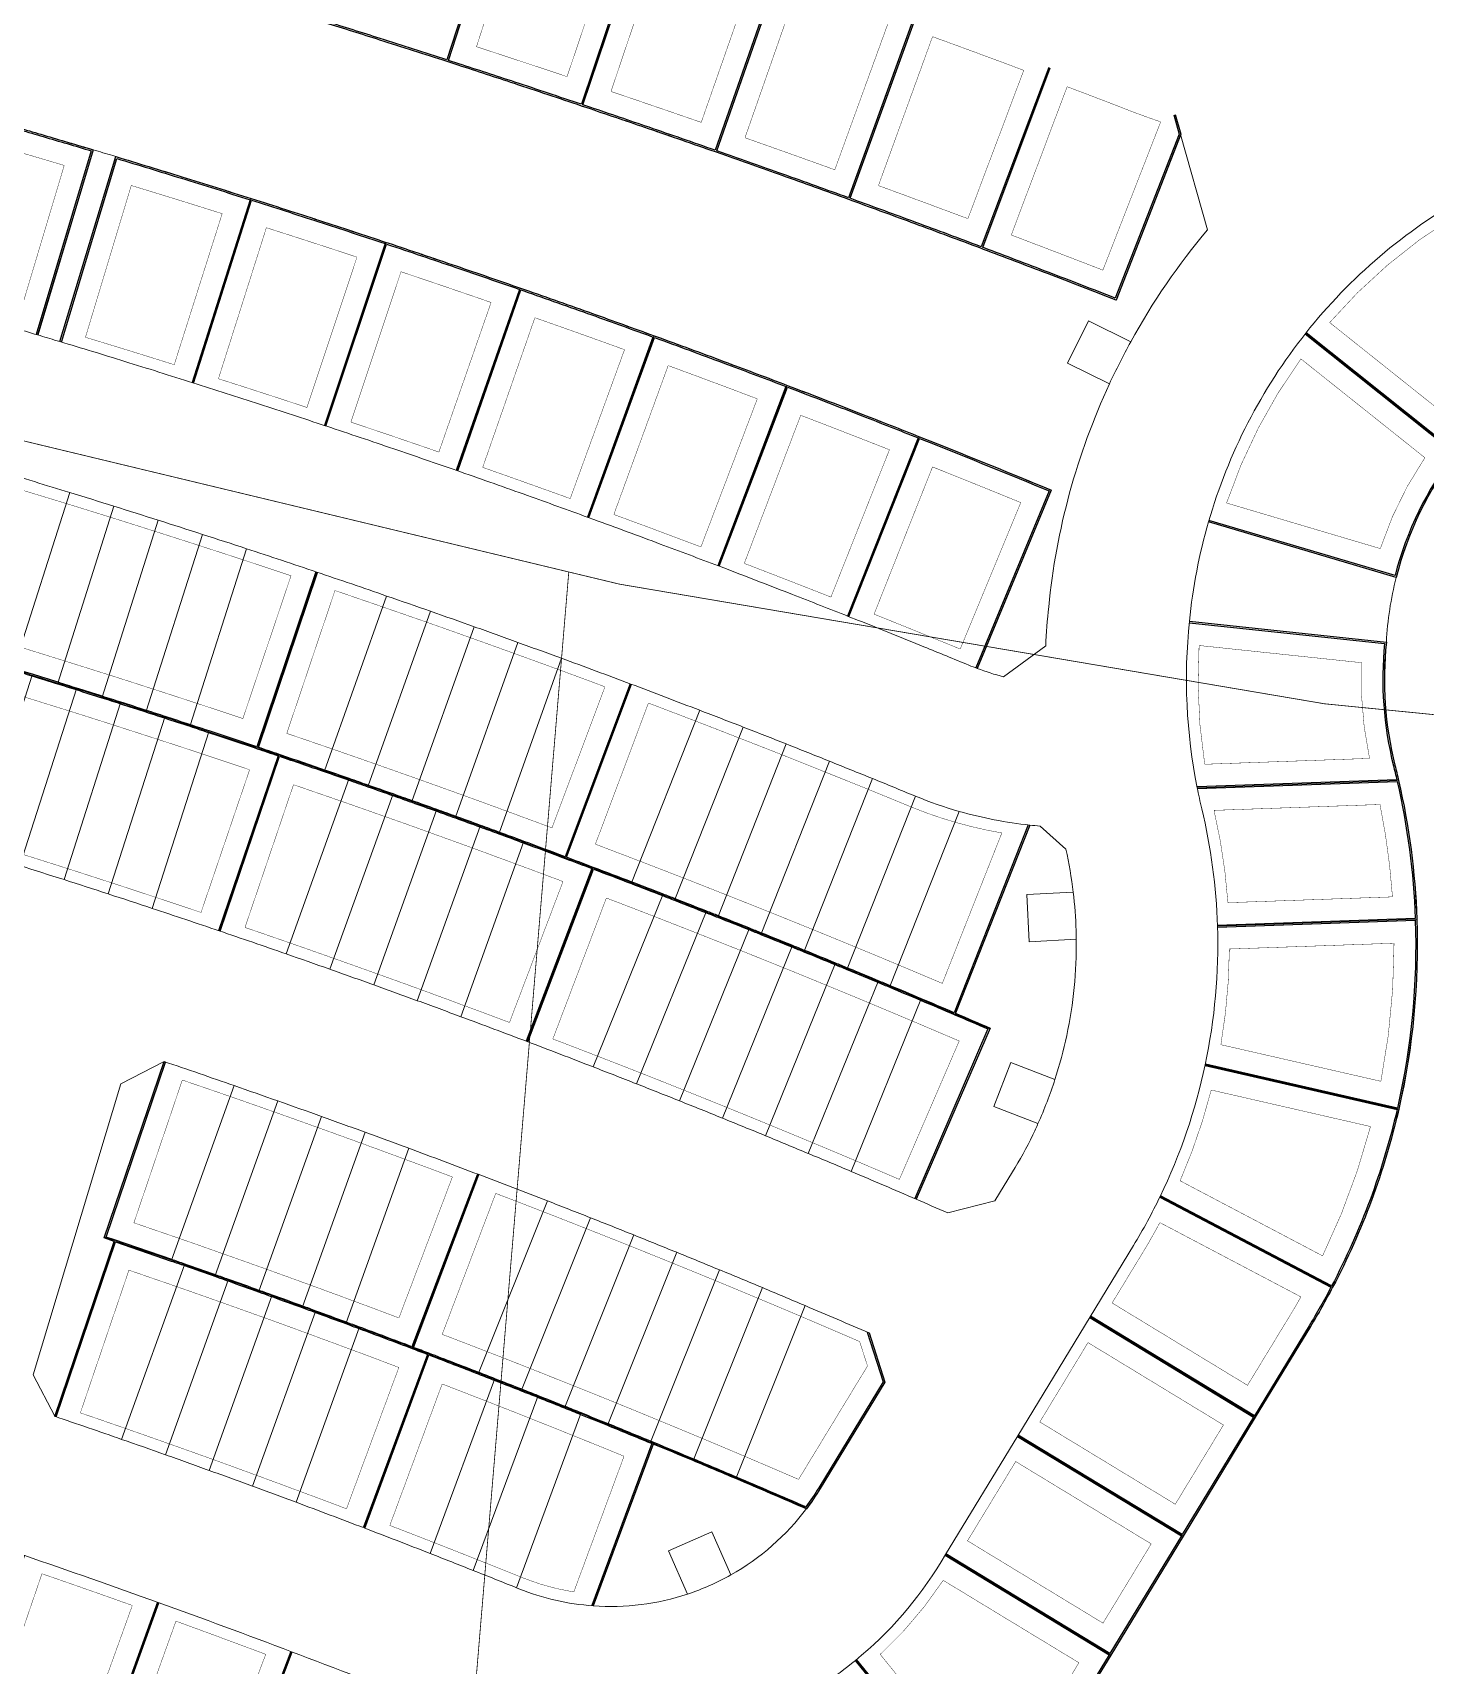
# Model space of a CAD drawing. Header units: centimetres. Extents: x -6122352 to 6876996, y -1694241 to 2592194.
# Drawn here: x 1214608 to 1394724, y -225849 to -14655 of the extents above; entities that cross this region are included whole.
import ezdxf

# ---------------------------------------------------------------- set-up
doc = ezdxf.new("R2010")
doc.units = ezdxf.units.CM
doc.header["$MEASUREMENT"] = 0
doc.linetypes.add('XR-AR-END-SETTING OUT PLAN$0$23261-XR-AR-SI-GF$0$HIDDEN', pattern=[0.375, 0.25, -0.125])
for name, color, linetype, lineweight, true_color in [('08-Compound Wall-2', 6, 'Continuous', 25, 0xff00ff), ('23585-XR-AR-DAMAC PLOT LIMITS$0$1-End units', 7, 'Continuous', 5, 0xf8991e), ('23585-XR-AR-DAMAC PLOT LIMITS$0$1-Open Space', 7, 'Continuous', 5, 0x90cf5a), ('23585-XR-AR-DAMAC PLOT LIMITS$0$1-Utility', 7, 'Continuous', 5, 0x8db1ff)]:
    doc.layers.add(name, color=color, linetype=linetype, lineweight=lineweight, true_color=true_color)
doc.layers.add('23585-XR-AR-BOUNDARY WALLS AND SETBACKS$0$setback', color=7, linetype='XR-AR-END-SETTING OUT PLAN$0$23261-XR-AR-SI-GF$0$HIDDEN')
doc.layers.add('@MI-REF LAYER', color=7, linetype='Continuous')
for name, color, linetype, lineweight in [('23585-XR-AR-DAMAC PLOT LIMITS$0$1-LV3', 231, 'Continuous', 5), ('23585-XR-AR-DAMAC PLOT LIMITS$0$1-Mid units', 41, 'Continuous', 5), ('A-ANNO-TEXT', 3, 'Continuous', 25)]:
    doc.layers.add(name, color=color, linetype=linetype, lineweight=lineweight)
doc.layers.add('23585-XR-AR-DAMAC PLOT LIMITS$0$D-Phase New', color=7, linetype='Continuous', true_color=0x000080)

# ---------------------------------------------------------------- blocks, each defined once
blk = doc.blocks.new('23585-XR-AR-BOUNDARY WALLS AND SETBACKS')
at = {"layer": '08-Compound Wall-2'}
for points in [[(497362.76, 2769877.89), (497387.21, 2769881.73, -0.102652), (497387.87, 2769899.49), (497363.71, 2769905.09)], [(497330.52, 2769884.43), (497332.89, 2769883.24), (497343.06, 2769862.58, 0.001517), (497334.55, 2769858.36, 0.001413), (497326.64, 2769854.38), (497326.37, 2769854.24)], [(497330.43, 2769884.25), (497332.74, 2769883.09), (497342.79, 2769862.67, 0.001485), (497334.46, 2769858.54, 0.001413), (497326.55, 2769854.56), (497326.37, 2769854.47), (497315.16, 2769876.59)], [(497362.79, 2769877.69), (497387.24, 2769881.54, 0.101709), (497393.69, 2769865.12), (497372.18, 2769852.19)], [(497387.42, 2769881.67, 0.103472), (497393.97, 2769865.06), (497372.28, 2769852.02)], [(497314.98, 2769876.5), (497326.19, 2769854.38, 0.001445), (497318.13, 2769850.26, 0.001364), (497310.54, 2769846.33), (497310.1, 2769846.1), (497298.62, 2769868.08)], [(497298.45, 2769867.99), (497309.92, 2769846, 0.001445), (497301.91, 2769841.79, 0.001317), (497294.62, 2769837.92), (497293.92, 2769837.54), (497282.19, 2769859.39)], [(497282.01, 2769859.29), (497293.74, 2769837.44, 0.001445), (497285.78, 2769833.14, 0.001269), (497278.81, 2769829.32), (497277.84, 2769828.79), (497265.86, 2769850.5)], [(497380.09, 2769841.53), (497399.28, 2769858.48, 0.08753), (497411.78, 2769848.53, -0.005371), (497413.57, 2769847.54)], [(497380.23, 2769841.38), (497399.26, 2769858.2, 0.086441), (497411.69, 2769848.35, -0.005001), (497413.35, 2769847.44), (497396.57, 2769827.77)], [(497326.37, 2769854.24, 0.001461), (497318.22, 2769850.08, 0.001364), (497310.64, 2769846.15), (497310.1, 2769845.87)], [(497265.68, 2769850.41), (497277.67, 2769828.69, 0.001445), (497269.75, 2769824.29, 0.001221), (497263.09, 2769820.54), (497261.87, 2769819.85), (497249.63, 2769841.43)], [(497396.72, 2769827.64), (497413.52, 2769847.34, -0.047262), (497428.17, 2769837.08), (497411.57, 2769817.62)], [(497413.57, 2769847.54, -0.047693), (497428.38, 2769837.17)], [(497310.1, 2769845.87, 0.001461), (497302, 2769841.62, 0.001317), (497294.72, 2769837.74), (497293.92, 2769837.31)], [(497249.46, 2769841.33), (497261.69, 2769819.75, 0.001445), (497253.83, 2769815.26, 0.001173), (497247.47, 2769811.59, 0.000272), (497246, 2769810.73), (497233.51, 2769832.16)], [(497338.92, 2769831.9), (497340.21, 2769832.52, -0.003252), (497355.49, 2769839.79), (497366.07, 2769817.16)], [(497349.91, 2769809.45), (497339.09, 2769831.76), (497340.3, 2769832.34, -0.003214), (497355.39, 2769839.52), (497365.89, 2769817.07)], [(497293.92, 2769837.31, 0.001461), (497285.87, 2769832.96, 0.001269), (497278.9, 2769829.14), (497277.85, 2769828.56)], [(497411.72, 2769817.49), (497428.32, 2769836.95, -0.064709), (497444.7, 2769818.81), (497423.73, 2769804.34)], [(497428.38, 2769837.17, -0.065239), (497444.92, 2769818.84)], [(497322.46, 2769823.77), (497323.47, 2769824.28, -0.001793), (497331.82, 2769828.43, -0.001517), (497338.92, 2769831.9)], [(497333.77, 2769801.48), (497322.64, 2769823.64), (497323.56, 2769824.1, -0.001793), (497331.91, 2769828.25, -0.001498), (497338.91, 2769831.67), (497349.73, 2769809.36)], [(497277.85, 2769828.56, 0.001461), (497269.85, 2769824.12, 0.001221), (497263.19, 2769820.37), (497261.88, 2769819.63)], [(497306.12, 2769815.42), (497306.85, 2769815.8, -0.001793), (497315.14, 2769820.07, -0.001576), (497322.46, 2769823.77)], [(497317.74, 2769793.29), (497306.3, 2769815.29), (497306.94, 2769815.62, -0.001793), (497315.24, 2769819.89, -0.001557), (497322.46, 2769823.55), (497333.59, 2769801.39)], [(497261.88, 2769819.63, 0.001461), (497253.93, 2769815.09, 0.001173), (497247.57, 2769811.41, 0.000288), (497246.01, 2769810.51)], [(497444.92, 2769818.84, -0.06495), (497456.14, 2769796.98)], [(497423.84, 2769804.18), (497444.81, 2769818.65, -0.06442), (497455.92, 2769797), (497432.37, 2769788.56)], [(497289.9, 2769806.83), (497290.35, 2769807.08, -0.001793), (497298.59, 2769811.47, -0.001635), (497306.12, 2769815.42)], [(497301.83, 2769784.87), (497290.08, 2769806.7), (497290.45, 2769806.9, -0.001793), (497298.68, 2769811.29, -0.001616), (497306.12, 2769815.19), (497317.57, 2769793.19)], [(497385.45, 2769808.35), (497396.87, 2769784.86, 0.000937), (497392.66, 2769782.95, 0.000877), (497388.73, 2769781.14, 0.000339), (497387.21, 2769780.43), (497386.14, 2769779.94, 0.000638), (497383.29, 2769778.6, 0.000339), (497381.78, 2769777.89, 0.000877), (497377.86, 2769776.05, 0.000339), (497376.35, 2769775.33, 0.000877), (497372.45, 2769773.46, 0.000339), (497370.94, 2769772.74, 0.000877), (497367.04, 2769770.85, 0.000339), (497365.54, 2769770.12, 0.000877), (497361.65, 2769768.22, 0.000339), (497360.15, 2769767.48, 0.000877), (497356.28, 2769765.55, 0.001087), (497351.48, 2769763.15, 0.000748), (497348.19, 2769761.49), (497337.37, 2769782.8)], [(497385.61, 2769808.49), (497397.05, 2769784.95, -0.000986), (497401.49, 2769786.95), (497411.35, 2769764.96)], [(497273.8, 2769798.02), (497273.98, 2769798.13, -0.001793), (497282.15, 2769802.63, -0.001693), (497289.9, 2769806.83)], [(497286.04, 2769776.23), (497273.98, 2769797.89), (497274.08, 2769797.95, -0.001793), (497282.25, 2769802.46, -0.001674), (497289.9, 2769806.61), (497301.66, 2769784.77)], [(497257.82, 2769788.98, -0.001776), (497265.85, 2769793.56, -0.001752), (497273.8, 2769798.02)], [(497270.38, 2769767.36), (497258.01, 2769788.86, -0.001757), (497265.95, 2769793.39, -0.001733), (497273.81, 2769797.8), (497285.87, 2769776.13)], [(497432.44, 2769788.37), (497455.99, 2769796.82, -0.015086), (497457.75, 2769791.37), (497461.55, 2769778.3), (497437.74, 2769771.37)], [(497456.14, 2769796.98, -0.01535), (497457.94, 2769791.43), (497461.77, 2769778.26)], [(497254.75, 2769758.23), (497241.98, 2769779.72, -0.001717), (497249.68, 2769784.26, -0.001811), (497257.82, 2769788.98)], [(497254.92, 2769758.33), (497242.25, 2769779.65, -0.001679), (497249.78, 2769784.08, -0.001792), (497257.84, 2769788.76), (497270.2, 2769767.26)], [(497362.41, 2769741.67), (497351.66, 2769763.02, -0.001067), (497356.37, 2769765.37, -0.000877), (497360.24, 2769767.3, -0.000339), (497361.74, 2769768.04, -0.000877), (497365.63, 2769769.94, -0.000339), (497367.13, 2769770.67, -0.000877), (497371.03, 2769772.56, -0.000339), (497372.53, 2769773.28, -0.000877), (497376.44, 2769775.15, -0.000339), (497377.95, 2769775.87, -0.000877), (497381.86, 2769777.71, -0.000339), (497383.38, 2769778.42, -0.000638), (497386.23, 2769779.76), (497387.3, 2769780.25, -0.000339), (497388.82, 2769780.96, -0.000877), (497392.75, 2769782.76, -0.000978), (497397.14, 2769784.76, -0.000945), (497401.39, 2769786.68), (497411.17, 2769764.88)], [(497337.19, 2769782.71), (497348.01, 2769761.4, 0.001152), (497342.95, 2769758.81, 0.000683), (497339.96, 2769757.27, 0.000534), (497337.62, 2769756.06, 0.000683), (497334.63, 2769754.5, 0.000534), (497332.3, 2769753.28, 0.000683), (497329.32, 2769751.71, 0.000534), (497327, 2769750.47, 0.000683), (497324.03, 2769748.88, 0.000534), (497321.71, 2769747.64, 0.000683), (497318.74, 2769746.04, 0.001257), (497313.3, 2769743.07, 0.000577), (497310.8, 2769741.7), (497299.26, 2769762.63)], [(497223.69, 2769768.65, -0.000875), (497231, 2769773.12, -0.000592), (497233.64, 2769774.72, -0.001228), (497239.35, 2769778.15), (497252.17, 2769756.69)], [(497236.87, 2769747.4), (497223.88, 2769768.53, -0.000865), (497231.11, 2769772.95, -0.000592), (497233.74, 2769774.55, -0.001191), (497239.28, 2769777.88), (497252, 2769756.59)], [(497299.08, 2769762.53), (497310.63, 2769741.6, 0.001322), (497304.92, 2769738.44, 0.000513), (497302.72, 2769737.2, 0.000704), (497299.69, 2769735.5, 0.000513), (497297.49, 2769734.25, 0.000704), (497294.47, 2769732.53, 0.000513), (497292.28, 2769731.28, 0.000704), (497289.27, 2769729.54, 0.000513), (497287.08, 2769728.28, 0.000704), (497284.08, 2769726.53, 0.000513), (497281.9, 2769725.25, 0.001428), (497275.84, 2769721.67, 0.000407), (497274.11, 2769720.64), (497261.86, 2769741.16)], [(497324.97, 2769721.99), (497313.48, 2769742.94, -0.001237), (497318.84, 2769745.86, -0.000683), (497321.8, 2769747.46, -0.000534), (497324.12, 2769748.71, -0.000683), (497327.09, 2769750.29, -0.000534), (497329.42, 2769751.53, -0.000683), (497332.39, 2769753.1, -0.000534), (497334.73, 2769754.32, -0.000683), (497337.71, 2769755.88, -0.000534), (497340.05, 2769757.09, -0.000683), (497343.04, 2769758.63, -0.001172), (497348.19, 2769761.26, -0.000748), (497351.48, 2769762.93), (497362.23, 2769741.58)], [(497419.76, 2769748.67), (497425.9, 2769745.85), (497430.37, 2769730.47, -0.023854), (497431.07, 2769727.55, 0.002089), (497422.18, 2769723.54, 0.001286), (497416.73, 2769721.04, 0.0012), (497411.65, 2769718.68), (497411.29, 2769718.51, 0.001285), (497405.86, 2769715.95, 0.000804), (497402.47, 2769714.33, 0.000481), (497400.45, 2769713.36, 0.000683), (497397.58, 2769711.97), (497397.06, 2769711.73, 0.000481), (497395.04, 2769710.74, 0.000683), (497392.18, 2769709.34), (497391.67, 2769709.09, 0.00048), (497389.66, 2769708.1, 0.00148), (497383.47, 2769705.02, 0.000459), (497381.56, 2769704.06), (497370.81, 2769725.41)], [(497420, 2769748.78), (497426.06, 2769746), (497430.56, 2769730.53, -0.025103), (497431.3, 2769727.43, 0.002123), (497422.27, 2769723.36, 0.001286), (497416.81, 2769720.86, 0.001199), (497411.74, 2769718.5), (497421.94, 2769698.64)], [(497288.24, 2769701.01), (497276.02, 2769721.55, -0.001407), (497282, 2769725.08, -0.000513), (497284.18, 2769726.36, -0.000704), (497287.18, 2769728.1, -0.000513), (497289.37, 2769729.37, -0.000704), (497292.38, 2769731.1, -0.000513), (497294.57, 2769732.36, -0.000704), (497297.59, 2769734.08, -0.000513), (497299.79, 2769735.32, -0.000704), (497302.81, 2769737.03, -0.000513), (497305.02, 2769738.26, -0.001342), (497310.81, 2769741.47, -0.000577), (497313.31, 2769742.85), (497324.8, 2769721.89)], [(497447.85, 2769736.62), (497471.66, 2769743.54), (497473.14, 2769738.46, -0.07614), (497475.9, 2769717.51), (497450.06, 2769719.05)], [(497471.83, 2769743.69), (497473.33, 2769738.52, -0.076887), (497476.1, 2769717.3), (497450.05, 2769718.85)], [(497370.63, 2769725.32), (497381.38, 2769703.97, 0.001554), (497374.91, 2769700.69, 0.000385), (497373.31, 2769699.87, 0.0009), (497369.58, 2769697.94, 0.000385), (497367.98, 2769697.12, 0.0009), (497364.25, 2769695.17, 0.000385), (497362.66, 2769694.33, 0.0009), (497358.95, 2769692.37, 0.000385), (497357.36, 2769691.52, 0.0009), (497353.65, 2769689.54, 0.000385), (497352.07, 2769688.69), (497345.22, 2769684.96), (497344.21, 2769684.41), (497332.7, 2769705.35)], [(497394.58, 2769683.63), (497383.65, 2769704.89, -0.001458), (497389.75, 2769707.92, -0.00048), (497391.76, 2769708.91), (497392.27, 2769709.16, -0.000683), (497395.13, 2769710.56, -0.000481), (497397.15, 2769711.55), (497397.66, 2769711.79, -0.000683), (497400.53, 2769713.18, -0.000481), (497402.56, 2769714.15, -0.000804), (497405.95, 2769715.77, -0.001285), (497411.37, 2769718.32), (497411.56, 2769718.41), (497421.77, 2769698.55)], [(497356.98, 2769663.93), (497345.49, 2769684.88), (497352.17, 2769688.51, -0.000385), (497353.75, 2769689.37, -0.0009), (497357.45, 2769691.35, -0.000385), (497359.04, 2769692.19, -0.0009), (497362.75, 2769694.16, -0.000385), (497364.35, 2769694.99, -0.0009), (497368.07, 2769696.94, -0.000385), (497369.67, 2769697.77, -0.0009), (497373.4, 2769699.69, -0.000385), (497375, 2769700.51, -0.001575), (497381.56, 2769703.84, -0.000459), (497383.47, 2769704.8), (497394.37, 2769683.59)], [(497416.4, 2769673.91), (497427.17, 2769651.66, 0.004045), (497411.21, 2769643.77), (497400.04, 2769665.9)], [(497399.87, 2769665.81), (497411.03, 2769643.68, 0.004045), (497395.2, 2769635.53), (497383.68, 2769657.48)], [(497383.5, 2769657.39), (497395.02, 2769635.44, 0.004045), (497379.33, 2769627.03), (497367.45, 2769648.79)]]:
    blk.add_lwpolyline(points, format="xyb", dxfattribs=at)
for points in [[(497437.79, 2769771.18), (497461.61, 2769778.11), (497466.58, 2769761.02), (497442.77, 2769754.09)], [(497461.77, 2769778.26), (497466.8, 2769760.98)], [(497442.82, 2769753.9), (497466.64, 2769760.83), (497471.61, 2769743.73), (497447.79, 2769736.81)], [(497466.8, 2769760.98), (497471.83, 2769743.69)], [(497356.81, 2769663.83), (497345.32, 2769684.79), (497344.13, 2769684.14), (497332.52, 2769705.26)]]:
    blk.add_lwpolyline(points, dxfattribs=at)
at = {"layer": '23585-XR-AR-BOUNDARY WALLS AND SETBACKS$0$setback', "ltscale": 40, "const_width": 0.05}
for points in [[(497363.85, 2769880.99), (497377.7, 2769883.17), (497384.05, 2769884.17, -0.070858), (497384.54, 2769897.28), (497364.58, 2769901.92, 0.075644)], [(497329.95, 2769882.4), (497339.04, 2769863.94, 0.001039), (497333.21, 2769861.04, 0.000983), (497327.69, 2769858.27), (497318.42, 2769876.56, -0.001011), (497324.16, 2769879.44, 0.012597), (497329.95, 2769882.4, 0.012597)], [(497364.8, 2769875.07), (497385.06, 2769878.26, 0.07057), (497389.84, 2769866.07), (497372.06, 2769855.39, -0.075805)], [(497313.07, 2769873.85), (497322.34, 2769855.56, 0.000983), (497316.85, 2769852.75, 0.000983), (497311.37, 2769849.92), (497301.89, 2769868.09, -0.001012), (497307.6, 2769871.05, -0.000966)], [(497296.57, 2769865.32), (497306.05, 2769847.14, 0.000983), (497300.6, 2769844.27, 0.000983), (497295.15, 2769841.37), (497285.45, 2769859.44, -0.001012), (497291.14, 2769862.46, -0.000966)], [(497280.17, 2769856.6), (497289.86, 2769838.54, 0.000983), (497284.44, 2769835.6, 0.000983), (497279.03, 2769832.64), (497269.12, 2769850.59, -0.001012), (497274.77, 2769853.67, -0.000966)], [(497383.25, 2769840.32), (497399.08, 2769854.31, 0.063649), (497408.91, 2769846.71), (497395.07, 2769830.48, -0.054992)], [(497263.87, 2769847.69), (497273.78, 2769829.74, 0.000983), (497268.39, 2769826.74, 0.000983), (497263.01, 2769823.72), (497252.9, 2769841.55, -0.001012), (497258.5, 2769844.7, -0.000966)], [(497400.28, 2769827.34), (497414.22, 2769843.68, -0.032802), (497424.12, 2769836.8), (497410.3, 2769820.6, 0.039535)], [(497351.87, 2769812.06), (497342.93, 2769830.5, -0.002372), (497354.04, 2769835.8), (497362.72, 2769817.23, 0.000871), (497358.7, 2769815.32, 0.001482)], [(497414.85, 2769816.69), (497428.68, 2769832.9, -0.048878), (497440.7, 2769819.58), (497423.23, 2769807.52, 0.040647)], [(497335.69, 2769804.12), (497326.49, 2769822.44, -0.001433), (497333.15, 2769825.74, -0.000939), (497337.53, 2769827.89), (497346.47, 2769809.44, 0.00093), (497342.21, 2769807.35, 0.001424)], [(497319.63, 2769795.95), (497310.17, 2769814.14, -0.001374), (497316.51, 2769817.4, -0.000998), (497321.13, 2769819.74), (497330.33, 2769801.42, 0.000989), (497325.83, 2769799.14, 0.001365)], [(497426.71, 2769802.64), (497444.11, 2769814.64, -0.04859), (497452.26, 2769798.77), (497432.65, 2769791.74, 0.040637)], [(497303.68, 2769787.56), (497293.96, 2769805.61, -0.001315), (497299.99, 2769808.82, -0.001057), (497304.84, 2769811.37), (497314.3, 2769793.18, 0.001047), (497309.57, 2769790.69, 0.001306)], [(497340.64, 2769782.77, -0.001304), (497346.5, 2769785.71, -0.001193), (497351.87, 2769788.36, -0.001193), (497357.25, 2769791, -0.001193), (497362.65, 2769793.6, -0.001193), (497368.05, 2769796.19, -0.00118), (497373.41, 2769798.71), (497373.48, 2769798.74, 0.027751), (497378.91, 2769801.68, 0.027306), (497383.9, 2769805.13), (497393.05, 2769786.31, 0.000355), (497391.46, 2769785.58, 0.000877), (497387.52, 2769783.77, 0.000339), (497385.99, 2769783.06), (497384.92, 2769782.57, 0.000638), (497382.06, 2769781.23, 0.000339), (497380.54, 2769780.52, 0.000877), (497376.62, 2769778.67, 0.000339), (497375.11, 2769777.95, 0.000877), (497371.19, 2769776.08, 0.000339), (497369.68, 2769775.35, 0.000877), (497365.78, 2769773.46, 0.000339), (497364.27, 2769772.73, 0.000877), (497360.37, 2769770.82, 0.000339), (497358.87, 2769770.08, 0.000877), (497354.98, 2769768.15, 0.001087), (497350.18, 2769765.74, 0.000161), (497349.47, 2769765.38)], [(497287.85, 2769778.94), (497277.88, 2769796.86, -0.001257), (497283.59, 2769800, -0.001115), (497288.68, 2769802.77), (497298.39, 2769784.72, 0.001106), (497293.43, 2769782.02, 0.001247)], [(497272.14, 2769770.1), (497261.92, 2769787.87, -0.001198), (497267.33, 2769790.95, -0.001174), (497272.64, 2769793.94), (497282.61, 2769776.03, 0.001165), (497277.42, 2769773.11, 0.001189)], [(497434.87, 2769786.16), (497454.28, 2769793.12, -0.007195), (497455.06, 2769790.59), (497458.05, 2769780.3), (497438.37, 2769774.58), (497436.19, 2769782.06, 0.014079)], [(497256.57, 2769761.04), (497246.09, 2769778.67, -0.001139), (497251.19, 2769781.67, -0.001233), (497256.72, 2769784.88), (497266.94, 2769767.11, 0.001224), (497261.54, 2769763.97, 0.00113)], [(497364.33, 2769744.31), (497355.56, 2769761.73, -0.000477), (497357.66, 2769762.78, -0.000877), (497361.53, 2769764.7, -0.000339), (497363.02, 2769765.43, -0.000877), (497366.9, 2769767.33, -0.000339), (497368.4, 2769768.06, -0.000877), (497372.29, 2769769.95, -0.000339), (497373.79, 2769770.67, -0.000877), (497377.68, 2769772.53, -0.000339), (497379.19, 2769773.25, -0.000877), (497383.1, 2769775.09, -0.000339), (497384.61, 2769775.8, -0.000638), (497387.45, 2769777.13), (497388.52, 2769777.62, -0.000339), (497390.03, 2769778.32, -0.000877), (497393.96, 2769780.13, -0.000978), (497398.33, 2769782.12, -0.000376), (497400.02, 2769782.89), (497408, 2769765.09, 0.001272), (497402.4, 2769762.55, 0.001241), (497396.94, 2769760.03, 0.001241), (497391.5, 2769757.49, 0.00124), (497386.06, 2769754.92, 0.001241), (497380.65, 2769752.33, 0.001241), (497375.24, 2769749.71, 0.001241), (497369.85, 2769747.06, 0.001273)], [(497335.29, 2769780.05), (497344.12, 2769762.67, 0.000566), (497341.63, 2769761.39, 0.000683), (497338.62, 2769759.84, 0.000534), (497336.28, 2769758.63, 0.000683), (497333.29, 2769757.07, 0.000534), (497330.95, 2769755.84, 0.000683), (497327.97, 2769754.27, 0.000534), (497325.64, 2769753.03, 0.000683), (497322.66, 2769751.44, 0.000534), (497320.33, 2769750.19, 0.000683), (497317.36, 2769748.59, 0.001248), (497311.94, 2769745.63), (497302.52, 2769762.71, -0.001304), (497308.28, 2769765.84, -0.001193), (497313.55, 2769768.69, -0.001193), (497318.84, 2769771.5, -0.001193), (497324.15, 2769774.29, -0.001193), (497329.46, 2769777.06, -0.001304)], [(497238.56, 2769750.2), (497227.82, 2769767.66, -0.000568), (497232.56, 2769770.56, -0.000592), (497235.19, 2769772.15, -0.000674), (497238.32, 2769774.03), (497248.83, 2769756.44, 0.000666), (497245.79, 2769754.61, 0.000588), (497243.22, 2769753.05, 0.000564)], [(497297.27, 2769759.81), (497306.69, 2769742.74, 0.000736), (497303.51, 2769740.97, 0.000513), (497301.3, 2769739.73, 0.000704), (497298.26, 2769738.02, 0.000513), (497296.06, 2769736.77, 0.000704), (497293.03, 2769735.05, 0.000513), (497290.83, 2769733.79, 0.000704), (497287.82, 2769732.05, 0.000513), (497285.63, 2769730.78, 0.000704), (497282.62, 2769729.03, 0.000513), (497280.43, 2769727.75, 0.001248), (497275.12, 2769724.61), (497265.12, 2769741.35, -0.001304), (497270.76, 2769744.69, -0.001193), (497275.94, 2769747.71, -0.001193), (497281.13, 2769750.7, -0.001193), (497286.33, 2769753.67, -0.001193), (497291.55, 2769756.62, -0.001304)], [(497326.8, 2769724.69), (497317.42, 2769741.79, -0.000648), (497320.22, 2769743.31, -0.000683), (497323.18, 2769744.91, -0.000534), (497325.49, 2769746.15, -0.000683), (497328.45, 2769747.73, -0.000534), (497330.77, 2769748.97, -0.000683), (497333.74, 2769750.53, -0.000534), (497336.07, 2769751.75, -0.000683), (497339.05, 2769753.31, -0.000534), (497341.38, 2769754.51, -0.000683), (497344.37, 2769756.05, -0.001172), (497349.5, 2769758.68, -0.000158), (497350.2, 2769759.03), (497358.97, 2769741.61, 0.001272), (497353.48, 2769738.81, 0.001241), (497348.14, 2769736.06, 0.001241), (497342.82, 2769733.27, 0.00124), (497337.51, 2769730.46, 0.001241), (497332.21, 2769727.63, 0.001272)], [(497423.01, 2769745.75), (497427.68, 2769729.69, -0.003856), (497427.8, 2769729.26, 0.0016), (497420.98, 2769726.18, 0.001286), (497415.51, 2769723.67, 0.0012), (497410.42, 2769721.3), (497410.06, 2769721.13, 0.001285), (497404.62, 2769718.57, 0.000804), (497401.22, 2769716.95, 0.000481), (497399.19, 2769715.97, 0.000683), (497396.31, 2769714.58), (497395.8, 2769714.34, 0.000481), (497393.77, 2769713.35, 0.000683), (497390.9, 2769711.95), (497390.39, 2769711.7, 0.00048), (497388.37, 2769710.7, 0.001319), (497382.84, 2769707.95), (497374.07, 2769725.37, -0.001382), (497379.96, 2769728.3, -0.00126), (497385.34, 2769730.93, -0.00126), (497390.74, 2769733.55, -0.00126), (497396.14, 2769736.13, -0.00126), (497401.56, 2769738.69, -0.00126), (497407, 2769741.22, -0.00126), (497412.44, 2769743.72, -0.001739), (497419.99, 2769747.13)], [(497289.97, 2769703.77), (497280, 2769720.53, -0.000818), (497283.47, 2769722.58, -0.000513), (497285.65, 2769723.85, -0.000704), (497288.64, 2769725.59, -0.000513), (497290.82, 2769726.86, -0.000704), (497293.82, 2769728.59, -0.000513), (497296.01, 2769729.84, -0.000704), (497299.02, 2769731.55, -0.000513), (497301.22, 2769732.8, -0.000704), (497304.23, 2769734.5, -0.000513), (497306.43, 2769735.73, -0.001331), (497312.16, 2769738.91), (497321.53, 2769721.81, 0.001272), (497316.15, 2769718.82, 0.001241), (497310.91, 2769715.88, 0.001241), (497305.68, 2769712.91, 0.00124), (497300.48, 2769709.92, 0.001241), (497295.28, 2769706.9, 0.001272)], [(497450.07, 2769734.24), (497469.78, 2769739.98), (497470.45, 2769737.68, -0.065213), (497473.1, 2769720.48), (497451.63, 2769721.76, 0.061239)], [(497368.72, 2769722.67), (497377.49, 2769705.26, 0.000934), (497373.59, 2769703.27, 0.000385), (497371.99, 2769702.45, 0.0009), (497368.24, 2769700.52, 0.000385), (497366.64, 2769699.69, 0.0009), (497362.91, 2769697.74, 0.000385), (497361.31, 2769696.9, 0.0009), (497357.59, 2769694.93, 0.000385), (497356, 2769694.08, 0.0009), (497352.28, 2769692.1, 0.000386), (497350.69, 2769691.24), (497345.27, 2769688.29), (497335.88, 2769705.38, -0.001381), (497341.65, 2769708.52, -0.00126), (497346.93, 2769711.35, -0.00126), (497352.23, 2769714.15, -0.00126), (497357.54, 2769716.93, -0.00126), (497362.86, 2769719.68, -0.001382)], [(497396.49, 2769686.26), (497387.57, 2769703.61, -0.000829), (497391.03, 2769705.32, -0.00048), (497393.04, 2769706.31), (497393.55, 2769706.56, -0.000683), (497396.4, 2769707.96, -0.000481), (497398.42, 2769708.94), (497398.93, 2769709.18, -0.000683), (497401.79, 2769710.57, -0.000481), (497403.81, 2769711.53, -0.000804), (497407.19, 2769713.15, -0.00075), (497410.35, 2769714.64), (497418.91, 2769697.99, -0.056214), (497413.16, 2769694.39), (497412.84, 2769694.24, 0.001313), (497407.43, 2769691.63, 0.001313), (497402.03, 2769689, 0.00135)], [(497391.12, 2769683.58, 0.001397), (497385.42, 2769680.68, 0.001312), (497380.08, 2769677.93, 0.001312), (497374.75, 2769675.16, 0.001312), (497369.44, 2769672.35, 0.001313), (497364.14, 2769669.52, 0.001347), (497358.72, 2769666.58), (497349.35, 2769683.68), (497353.55, 2769685.96, -0.000384), (497355.12, 2769686.81, -0.0009), (497358.82, 2769688.79, -0.000385), (497360.4, 2769689.63, -0.0009), (497364.11, 2769691.59, -0.000385), (497365.69, 2769692.43, -0.0009), (497369.41, 2769694.37, -0.000385), (497371, 2769695.19, -0.0009), (497374.73, 2769697.11, -0.000385), (497376.32, 2769697.93, -0.001418), (497382.21, 2769700.92)], [(497386.94, 2769657.5, -0.002757), (497397.95, 2769663.16), (497407.18, 2769644.87, 0.00273), (497396.47, 2769639.35)], [(497381.63, 2769654.71), (497391.15, 2769636.56, 0.00273), (497380.53, 2769630.88), (497370.71, 2769648.86, -0.002757)]]:
    blk.add_lwpolyline(points, format="xyb", close=True, dxfattribs=at)
for points in [[(497440.04, 2769768.82), (497459.73, 2769774.54), (497463.08, 2769763.02), (497443.4, 2769757.29)], [(497445.07, 2769751.53), (497464.76, 2769757.26), (497468.11, 2769745.74), (497448.42, 2769740.01)]]:
    blk.add_lwpolyline(points, close=True, dxfattribs=at)
blk = doc.blocks.new('A$C9d9485f6')
at = {"layer": 'A-ANNO-TEXT', "rotation": 312.4881850805905}
blk.add_blockref('23585-XR-AR-BOUNDARY WALLS AND SETBACKS', (-2377088.53, -1504219.25), dxfattribs=at)
blk = doc.blocks.new('23585-XR-AR-DAMAC PLOT LIMITS')
at = {"layer": '23585-XR-AR-DAMAC PLOT LIMITS$0$1-End units', "color": 251, "true_color": 0x636466}
for points in [[(497397.1, 2769784.86, 0.000978), (497392.71, 2769782.86, 0.000877), (497388.77, 2769781.05), (497378.12, 2769802.95, 0.043048), (497385.61, 2769808.49)], [(497356.32, 2769765.46, 0.001087), (497351.53, 2769763.06, 0.000768), (497348.15, 2769761.35), (497337.28, 2769782.75, -0.001902), (497345.83, 2769787.05)], [(497411.35, 2769764.96, 0.001891), (497403.02, 2769761.18), (497392.71, 2769782.86, -0.000978), (497397.1, 2769784.86, -0.000986), (497401.53, 2769786.86)], [(497348.15, 2769761.35, 0.001172), (497343, 2769758.72, 0.000683), (497340, 2769757.18), (497328.77, 2769778.39, -0.001902), (497337.28, 2769782.75)], [(497318.79, 2769745.95, 0.001257), (497313.34, 2769742.98, 0.000598), (497310.76, 2769741.56), (497299.17, 2769762.58, -0.001902), (497307.56, 2769767.16)], [(497370.51, 2769745.71, 0.001892), (497362.32, 2769741.63), (497351.53, 2769763.06, -0.001087), (497356.32, 2769765.46, -0.000877), (497360.2, 2769767.39)], [(497310.76, 2769741.56, 0.001342), (497304.97, 2769738.35, 0.000513), (497302.76, 2769737.11), (497290.81, 2769757.93, -0.001902), (497299.17, 2769762.58)], [(497362.32, 2769741.63, 0.001892), (497354.17, 2769737.48), (497343, 2769758.72, -0.001172), (497348.15, 2769761.35, -0.000768), (497351.53, 2769763.06)], [(497332.92, 2769726.31, 0.001892), (497324.88, 2769721.94), (497313.34, 2769742.98, -0.001257), (497318.79, 2769745.95, -0.000683), (497321.75, 2769747.55)], [(497426.06, 2769746), (497430.56, 2769730.53, -0.024292), (497431.28, 2769727.53, 0.002128), (497422.22, 2769723.45), (497411.82, 2769745.08, -0.001882), (497420, 2769748.78)], [(497281.95, 2769725.16, 0.001428), (497275.89, 2769721.58, 0.000427), (497274.08, 2769720.5), (497261.77, 2769741.11, -0.001902), (497270, 2769745.98)], [(497324.88, 2769721.94, 0.001892), (497316.88, 2769717.51), (497304.97, 2769738.35, -0.001342), (497310.76, 2769741.56, -0.000598), (497313.34, 2769742.98)], [(497389.7, 2769708.01, 0.00148), (497383.52, 2769704.93, 0.00048), (497381.51, 2769703.93), (497370.72, 2769725.36, -0.002012), (497379.3, 2769729.64)], [(497381.51, 2769703.93, 0.001575), (497374.96, 2769700.6, 0.000385), (497373.36, 2769699.78), (497362.17, 2769721.02, -0.002012), (497370.72, 2769725.36)], [(497421.94, 2769698.64, -0.078288), (497413.81, 2769693.04), (497413.49, 2769692.89), (497402.51, 2769714.24, -0.000804), (497405.9, 2769715.86, -0.001285), (497411.33, 2769718.41), (497411.69, 2769718.58)], [(497352.12, 2769688.6), (497345.27, 2769684.87), (497344.09, 2769684.23), (497332.52, 2769705.26, -0.002012), (497340.94, 2769709.84)], [(497402.69, 2769687.65, 0.002002), (497394.49, 2769683.59), (497383.52, 2769704.93, -0.00148), (497389.7, 2769708.01, -0.00048), (497391.71, 2769709)], [(497394.49, 2769683.59, 0.002056), (497386.1, 2769679.35), (497374.96, 2769700.6, -0.001575), (497381.51, 2769703.93, -0.00048), (497383.52, 2769704.93)], [(497353.7, 2769689.45, 0.000385), (497352.12, 2769688.6), (497345.27, 2769684.87), (497356.81, 2769663.83, -0.002002), (497364.85, 2769668.2)]]:
    blk.add_lwpolyline(points, format="xyb", close=True, dxfattribs=at)
at = {"layer": '23585-XR-AR-DAMAC PLOT LIMITS$0$1-LV3', "color": 251, "true_color": 0x636466}
for points in [[(497388.09, 2769899.54), (497363.74, 2769905.19, 0.097346), (497362.78, 2769877.79), (497378.17, 2769880.21), (497387.43, 2769881.67, -0.103842)], [(497393.98, 2769865.06), (497372.28, 2769852.02, -0.097509), (497362.78, 2769877.79), (497387.43, 2769881.67, 0.103472)], [(497413.57, 2769847.54), (497396.65, 2769827.71, -0.075721), (497380.09, 2769841.53), (497399.28, 2769858.48, 0.08753), (497411.78, 2769848.53, -0.005371)], [(497428.38, 2769837.17), (497411.64, 2769817.55, 0.051233), (497399.06, 2769826.31, -0.009743), (497396.65, 2769827.71), (497413.57, 2769847.54, -0.047693)], [(497366.07, 2769817.16, -0.008189), (497365.01, 2769816.64, 0.001228), (497359.34, 2769813.97, 0.001793), (497351.09, 2769810.02), (497349.82, 2769809.4), (497338.92, 2769831.9), (497340.21, 2769832.52, -0.003252), (497355.49, 2769839.79)], [(497444.92, 2769818.84), (497423.78, 2769804.26, 0.060218), (497411.64, 2769817.55), (497428.38, 2769837.17, -0.065239)], [(497349.82, 2769809.4, 0.001517), (497342.87, 2769806, 0.001793), (497334.67, 2769801.93), (497333.68, 2769801.43), (497322.46, 2769823.77), (497323.47, 2769824.28, -0.001793), (497331.82, 2769828.43, -0.001517), (497338.92, 2769831.9)], [(497333.68, 2769801.43, 0.001576), (497326.51, 2769797.8, 0.001793), (497318.37, 2769793.61), (497317.66, 2769793.24), (497306.12, 2769815.42), (497306.85, 2769815.8, -0.001793), (497315.14, 2769820.07, -0.001576), (497322.46, 2769823.77)], [(497456.14, 2769796.98), (497432.41, 2769788.46, 0.060218), (497423.78, 2769804.26), (497444.92, 2769818.84, -0.06495)], [(497317.66, 2769793.24, 0.001635), (497310.27, 2769789.37, 0.001793), (497302.19, 2769785.06), (497301.75, 2769784.82), (497289.9, 2769806.83), (497290.35, 2769807.08, -0.001793), (497298.59, 2769811.47, -0.001635), (497306.12, 2769815.42)], [(497301.75, 2769784.82, 0.001693), (497294.15, 2769780.7, 0.001793), (497286.14, 2769776.28), (497285.96, 2769776.18), (497273.8, 2769798.02), (497273.98, 2769798.13, -0.001793), (497282.15, 2769802.63, -0.001693), (497289.9, 2769806.83)], [(497285.96, 2769776.18, 0.001752), (497278.16, 2769771.8, 0.001776), (497270.29, 2769767.31), (497257.82, 2769788.98, -0.001776), (497265.85, 2769793.56, -0.001752), (497273.8, 2769798.02)], [(497461.77, 2769778.26), (497437.77, 2769771.28), (497434.75, 2769781.64, 0.024059), (497432.41, 2769788.46), (497456.14, 2769796.98, -0.01535), (497457.94, 2769791.43)], [(497270.29, 2769767.31, 0.001811), (497262.3, 2769762.68, 0.001717), (497254.75, 2769758.23), (497241.98, 2769779.72, -0.001717), (497249.68, 2769784.26, -0.001811), (497257.82, 2769788.98)], [(497252.17, 2769756.69, 0.001229), (497246.57, 2769753.32, 0.000588), (497244, 2769751.77, 0.000873), (497236.79, 2769747.35), (497223.69, 2769768.65, -0.000875), (497231, 2769773.12, -0.000592), (497233.64, 2769774.72, -0.001228), (497239.35, 2769778.15)], [(497473.33, 2769738.52, -0.076887), (497476.1, 2769717.3), (497450.05, 2769718.85, 0.085073), (497448.13, 2769735.64), (497447.82, 2769736.71), (497471.83, 2769743.69)], [(497427.34, 2769651.52, 0.00409), (497411.21, 2769643.54), (497399.96, 2769665.86, -0.004092), (497416.46, 2769674.01)], [(497411.21, 2769643.54, 0.00409), (497395.2, 2769635.31), (497383.59, 2769657.43, -0.004092), (497399.96, 2769665.86)], [(497395.2, 2769635.31, 0.00409), (497379.33, 2769626.81), (497367.36, 2769648.74, -0.004092), (497383.59, 2769657.43)]]:
    blk.add_lwpolyline(points, format="xyb", close=True, dxfattribs=at)
for points in [[(497461.77, 2769778.26), (497466.8, 2769760.98), (497442.79, 2769753.99), (497437.77, 2769771.28)], [(497466.8, 2769760.98), (497471.83, 2769743.69), (497447.82, 2769736.71), (497442.79, 2769753.99)]]:
    blk.add_lwpolyline(points, close=True, dxfattribs=at)
at = {"layer": '23585-XR-AR-DAMAC PLOT LIMITS$0$1-Mid units', "color": 251, "true_color": 0x636466}
for points in [[(497388.77, 2769781.05, 0.000339), (497387.26, 2769780.34), (497386.19, 2769779.85, 0.000638), (497383.33, 2769778.51), (497372.84, 2769800.1, 0.027747), (497378.12, 2769802.95)], [(497383.33, 2769778.51, 0.000339), (497381.82, 2769777.8, 0.000877), (497377.91, 2769775.96), (497367.41, 2769797.54, -0.00118), (497372.78, 2769800.07), (497372.84, 2769800.1)], [(497377.91, 2769775.96, 0.000339), (497376.4, 2769775.24, 0.000877), (497372.49, 2769773.37), (497362, 2769794.96, -0.001193), (497367.41, 2769797.54)], [(497372.49, 2769773.37, 0.000339), (497370.98, 2769772.65, 0.000877), (497367.09, 2769770.76), (497356.59, 2769792.35, -0.001193), (497362, 2769794.96)], [(497367.09, 2769770.76, 0.000339), (497365.59, 2769770.03, 0.000877), (497361.7, 2769768.13), (497351.2, 2769789.71, -0.001193), (497356.59, 2769792.35)], [(497361.7, 2769768.13, 0.000339), (497360.2, 2769767.39, 0.000877), (497356.32, 2769765.46), (497345.83, 2769787.05, -0.001193), (497351.2, 2769789.71)], [(497403.02, 2769761.18, 0.001241), (497397.57, 2769758.67), (497387.26, 2769780.34, -0.000339), (497388.77, 2769781.05, -0.000877), (497392.71, 2769782.86)], [(497397.57, 2769758.67, 0.001241), (497392.13, 2769756.13), (497381.82, 2769777.8, -0.000339), (497383.33, 2769778.51, -0.000638), (497386.19, 2769779.85), (497387.26, 2769780.34)], [(497340, 2769757.18, 0.000534), (497337.67, 2769755.97, 0.000683), (497334.68, 2769754.41), (497323.45, 2769775.62, -0.001193), (497328.77, 2769778.39)], [(497392.13, 2769756.13, 0.00124), (497386.71, 2769753.57), (497376.4, 2769775.24, -0.000339), (497377.91, 2769775.96, -0.000877), (497381.82, 2769777.8)], [(497334.68, 2769754.41, 0.000534), (497332.35, 2769753.19, 0.000683), (497329.37, 2769751.62), (497318.14, 2769772.83, -0.001193), (497323.45, 2769775.62)], [(497386.71, 2769753.57, 0.001241), (497381.3, 2769750.98), (497370.98, 2769772.65, -0.000339), (497372.49, 2769773.37, -0.000877), (497376.4, 2769775.24)], [(497329.37, 2769751.62, 0.000534), (497327.04, 2769750.38, 0.000683), (497324.07, 2769748.8), (497312.84, 2769770.01, -0.001193), (497318.14, 2769772.83)], [(497381.3, 2769750.98, 0.001241), (497375.9, 2769748.36), (497365.59, 2769770.03, -0.000339), (497367.09, 2769770.76, -0.000877), (497370.98, 2769772.65)], [(497324.07, 2769748.8, 0.000534), (497321.75, 2769747.55, 0.000683), (497318.79, 2769745.95), (497307.56, 2769767.16, -0.001193), (497312.84, 2769770.01)], [(497375.9, 2769748.36, 0.001241), (497370.51, 2769745.71), (497360.2, 2769767.39, -0.000339), (497361.7, 2769768.13, -0.000877), (497365.59, 2769770.03)], [(497302.76, 2769737.11, 0.000704), (497299.74, 2769735.41, 0.000513), (497297.54, 2769734.16), (497285.59, 2769754.98, -0.001193), (497290.81, 2769757.93)], [(497354.17, 2769737.48, 0.001241), (497348.84, 2769734.73), (497337.67, 2769755.97, -0.000534), (497340, 2769757.18, -0.000683), (497343, 2769758.72)], [(497348.84, 2769734.73, 0.001241), (497343.52, 2769731.95), (497332.35, 2769753.19, -0.000534), (497334.68, 2769754.41, -0.000683), (497337.67, 2769755.97)], [(497297.54, 2769734.16, 0.000704), (497294.52, 2769732.45, 0.000513), (497292.33, 2769731.19), (497280.38, 2769752, -0.001193), (497285.59, 2769754.98)], [(497292.33, 2769731.19, 0.000704), (497289.32, 2769729.46, 0.000513), (497287.13, 2769728.19), (497275.18, 2769749, -0.001193), (497280.38, 2769752)], [(497343.52, 2769731.95, 0.00124), (497338.21, 2769729.14), (497327.04, 2769750.38, -0.000534), (497329.37, 2769751.62, -0.000683), (497332.35, 2769753.19)], [(497338.21, 2769729.14, 0.001241), (497332.92, 2769726.31), (497321.75, 2769747.55, -0.000534), (497324.07, 2769748.8, -0.000683), (497327.04, 2769750.38)], [(497287.13, 2769728.19, 0.000704), (497284.13, 2769726.44, 0.000513), (497281.95, 2769725.16), (497270, 2769745.98, -0.001193), (497275.18, 2769749)], [(497422.22, 2769723.45, 0.001286), (497416.77, 2769720.95), (497406.37, 2769742.58, -0.00126), (497411.82, 2769745.08)], [(497416.77, 2769720.95, 0.0012), (497411.69, 2769718.58), (497411.33, 2769718.41), (497400.93, 2769740.04, -0.00126), (497406.37, 2769742.58)], [(497411.33, 2769718.41, 0.001285), (497405.9, 2769715.86), (497395.5, 2769737.48, -0.00126), (497400.93, 2769740.04)], [(497316.88, 2769717.51, 0.001241), (497311.65, 2769714.57), (497299.74, 2769735.41, -0.000704), (497302.76, 2769737.11, -0.000513), (497304.97, 2769738.35)], [(497405.9, 2769715.86, 0.000804), (497402.51, 2769714.24, 0.000481), (497400.49, 2769713.27), (497390.09, 2769734.9, -0.00126), (497395.5, 2769737.48)], [(497311.65, 2769714.57, 0.001241), (497306.43, 2769711.61), (497294.52, 2769732.45, -0.000704), (497297.54, 2769734.16, -0.000513), (497299.74, 2769735.41)], [(497400.49, 2769713.27, 0.000683), (497397.62, 2769711.88), (497397.11, 2769711.64, 0.000481), (497395.09, 2769710.65), (497384.68, 2769732.28, -0.00126), (497390.09, 2769734.9)], [(497306.43, 2769711.61, 0.00124), (497301.23, 2769708.62), (497289.32, 2769729.46, -0.000704), (497292.33, 2769731.19, -0.000513), (497294.52, 2769732.45)], [(497395.09, 2769710.65, 0.000683), (497392.23, 2769709.25), (497391.71, 2769709, 0.00048), (497389.7, 2769708.01), (497379.3, 2769729.64, -0.00126), (497384.68, 2769732.28)], [(497301.23, 2769708.62, 0.001241), (497296.04, 2769705.6), (497284.13, 2769726.44, -0.000704), (497287.13, 2769728.19, -0.000513), (497289.32, 2769729.46)], [(497373.36, 2769699.78, 0.0009), (497369.62, 2769697.86, 0.000385), (497368.02, 2769697.03), (497356.84, 2769718.26, -0.00126), (497362.17, 2769721.02)], [(497368.02, 2769697.03, 0.0009), (497364.3, 2769695.08, 0.000385), (497362.71, 2769694.25), (497351.53, 2769715.48, -0.00126), (497356.84, 2769718.26)], [(497362.71, 2769694.25, 0.0009), (497358.99, 2769692.28, 0.000385), (497357.41, 2769691.44), (497346.23, 2769712.67, -0.00126), (497351.53, 2769715.48)], [(497413.49, 2769692.89, 0.001313), (497408.08, 2769690.28), (497397.11, 2769711.64), (497397.62, 2769711.88, -0.000683), (497400.49, 2769713.27, -0.000481), (497402.51, 2769714.24)], [(497357.41, 2769691.44, 0.0009), (497353.7, 2769689.45, 0.000385), (497352.12, 2769688.6), (497340.94, 2769709.84, -0.00126), (497346.23, 2769712.67)], [(497408.08, 2769690.28, 0.001313), (497402.69, 2769687.65), (497391.71, 2769709), (497392.23, 2769709.25, -0.000683), (497395.09, 2769710.65, -0.000481), (497397.11, 2769711.64)], [(497386.1, 2769679.35, 0.001312), (497380.77, 2769676.6), (497369.62, 2769697.86, -0.0009), (497373.36, 2769699.78, -0.000385), (497374.96, 2769700.6)], [(497380.77, 2769676.6, 0.001312), (497375.45, 2769673.83), (497364.3, 2769695.08, -0.0009), (497368.02, 2769697.03, -0.000385), (497369.62, 2769697.86)], [(497375.45, 2769673.83, 0.001312), (497370.14, 2769671.03), (497358.99, 2769692.28, -0.0009), (497362.71, 2769694.25, -0.000385), (497364.3, 2769695.08)], [(497370.14, 2769671.03, 0.001313), (497364.85, 2769668.2), (497353.7, 2769689.45, -0.0009), (497357.41, 2769691.44, -0.000385), (497358.99, 2769692.28)]]:
    blk.add_lwpolyline(points, format="xyb", close=True, dxfattribs=at)
at = {"layer": '23585-XR-AR-DAMAC PLOT LIMITS$0$1-Open Space', "color": 251, "true_color": 0x636466}
for points in [[(497473.33, 2769738.52), (497471.83, 2769743.69), (497466.8, 2769760.98), (497461.77, 2769778.26), (497457.94, 2769791.43, 0.01535), (497456.14, 2769796.98, 0.06495), (497444.92, 2769818.84, 0.065239), (497428.38, 2769837.17, 0.047693), (497413.57, 2769847.54, 0.005371), (497411.78, 2769848.53, -0.08753), (497399.28, 2769858.48, -0.048522), (497393.98, 2769865.06, -0.103472), (497387.43, 2769881.67, -0.103842)], [(497231, 2769773.12, -0.000592), (497233.64, 2769774.72, -0.001228), (497239.35, 2769778.15, -0.000491), (497241.64, 2769779.52), (497241.98, 2769779.72, -0.001717), (497249.68, 2769784.26, -0.001811), (497257.82, 2769788.98, -0.001776), (497265.85, 2769793.56, -0.001752), (497273.8, 2769798.02), (497273.98, 2769798.13, -0.001793), (497282.15, 2769802.63, -0.001693), (497289.9, 2769806.83), (497290.35, 2769807.08, -0.001793), (497298.59, 2769811.47, -0.001635), (497306.12, 2769815.42), (497306.85, 2769815.8, -0.001793), (497315.14, 2769820.07, -0.001576), (497322.46, 2769823.77), (497323.47, 2769824.28, -0.001793), (497331.82, 2769828.43, -0.001517), (497338.92, 2769831.9), (497340.21, 2769832.52, -0.003252), (497355.49, 2769839.79), (497366.07, 2769817.16, 0.024858), (497369.16, 2769818.93), (497369.9, 2769825.65, -0.014086), (497366.43, 2769829.35, -0.084181), (497350.47, 2769854.62), (497344.82, 2769852.45), (497342.63, 2769858.14), (497348.32, 2769860.32, -0.049285), (497344.34, 2769877.45), (497332.91, 2769883.2), (497343.06, 2769862.58, 0.001517), (497334.55, 2769858.36, 0.001413), (497326.64, 2769854.38), (497326.37, 2769854.24, 0.001461), (497318.22, 2769850.08, 0.001364), (497310.64, 2769846.15), (497310.1, 2769845.87, 0.001461), (497302, 2769841.62, 0.001317), (497294.72, 2769837.74), (497293.92, 2769837.31, 0.001461), (497285.88, 2769832.96, 0.001269), (497278.9, 2769829.14), (497277.85, 2769828.56, 0.001461), (497269.85, 2769824.12, 0.001221), (497263.19, 2769820.37), (497261.88, 2769819.63, 0.001461), (497253.93, 2769815.09, 0.001173), (497247.57, 2769811.41, 0.000288)]]:
    blk.add_lwpolyline(points, format="xyb", dxfattribs=at)
for points in [[(497399.28, 2769858.48), (497380.09, 2769841.53, -0.04611), (497372.28, 2769852.02), (497393.98, 2769865.06, 0.048522)], [(497395.79, 2769806.76), (497391.97, 2769802.12), (497396.67, 2769798.24), (497400.55, 2769802.94, -0.055271), (497408.89, 2769793.63, -0.026064), (497412.06, 2769788.65), (497406.61, 2769785.93), (497409.32, 2769780.47), (497414.78, 2769783.19, -0.007178), (497415.41, 2769781.69, -0.02406), (497417.18, 2769776.53), (497418.4, 2769772.33), (497415.42, 2769766.77, 0.000922), (497411.35, 2769764.96), (497401.53, 2769786.86, 0.000986), (497397.1, 2769784.86), (497385.61, 2769808.49, 0.006098), (497386.59, 2769809.37), (497391.04, 2769809.82, -0.024963)], [(497254.75, 2769758.23), (497254.42, 2769758.03, 0.000491), (497252.17, 2769756.69), (497239.35, 2769778.15, -0.000491), (497241.64, 2769779.52), (497241.98, 2769779.72)], [(497431, 2769714.44), (497425.23, 2769716.4), (497423.27, 2769710.62), (497429.05, 2769708.66, -0.097694), (497421.94, 2769698.64), (497411.69, 2769718.58, -0.0012), (497416.77, 2769720.95, -0.001286), (497422.22, 2769723.45, -0.002128), (497431.28, 2769727.53, -0.104262)], [(497476.1, 2769717.3, -0.017863), (497475.8, 2769712.3), (497449.52, 2769713.87, 0.025025), (497450.05, 2769718.85)]]:
    blk.add_lwpolyline(points, format="xyb", close=True, dxfattribs=at)
blk.add_lwpolyline([(497345.27, 2769684.87), (497356.81, 2769663.83), (497350.97, 2769665.42), (497330.87, 2769699.21), (497332.52, 2769705.26), (497344.09, 2769684.23)], close=True, dxfattribs=at)
at = {"layer": '23585-XR-AR-DAMAC PLOT LIMITS$0$1-Utility', "color": 251, "true_color": 0x636466}
for points in [[(497350.47, 2769854.62), (497344.82, 2769852.45), (497342.63, 2769858.14), (497348.32, 2769860.32, 0.017066)], [(497400.55, 2769802.94), (497396.67, 2769798.24), (497391.97, 2769802.12), (497395.79, 2769806.76, -0.021985), (497399.71, 2769803.68, -0.004929)], [(497414.78, 2769783.19), (497409.32, 2769780.47), (497406.61, 2769785.93), (497412.06, 2769788.65, -0.026915)], [(497431, 2769714.44, -0.04817), (497429.05, 2769708.66), (497423.27, 2769710.62), (497425.23, 2769716.4)]]:
    blk.add_lwpolyline(points, format="xyb", close=True, dxfattribs=at)
at = {"layer": '23585-XR-AR-DAMAC PLOT LIMITS$0$D-Phase New', "color": 8, "const_width": 0.1}
blk.add_lwpolyline([(497626.65, 2770080.85), (497583.53, 2770028.9), (497550.94, 2769991.99), (497492.14, 2769929.91), (497399.76, 2769847.18), (497360.2, 2769816.41), (497326.78, 2769790.41), (497321.18, 2769786.63), (497631.67, 2769450.47), (497637.67, 2769456.13), (497694.7, 2769500.9), (497719.8, 2769518.84), (498077.69, 2769774.67)], dxfattribs=at)
blk.add_lwpolyline([(497321.18, 2769786.63), (497326.78, 2769790.41), (497360.2, 2769816.41), (497399.76, 2769847.18), (497492.14, 2769929.91), (497550.94, 2769991.99), (497583.53, 2770028.9), (497589.03, 2770035.52), (497314.24, 2770181.16, 0.036516), (496832.05, 2769846.37), (496874.35, 2769760.79), (496885.44, 2769737.97), (496936.56, 2769633.58), (496921.28, 2769621.25), (496900.1, 2769610.96, 0.033948), (496932.27, 2769551.82), (496968.84, 2769577.18), (497196.84, 2769708.74), (497249.2, 2769738.1)], format="xyb", close=True, dxfattribs=at)
blk.add_lwpolyline([(497536.81, 2769352.14), (497584.9, 2769406.41), (497631.67, 2769450.47), (497321.18, 2769786.63), (497249.2, 2769738.1), (497196.84, 2769708.74), (496968.84, 2769577.18), (496894.23, 2769525.45), (496774.4, 2769438.43), (496699.47, 2769372.26), (496681.41, 2769354.87), (497226.77, 2768802.17), (497256.16, 2768835.96), (497300.28, 2768896.74), (497338.9, 2768961.17), (497371.7, 2769028.74), (497381.73, 2769055.04), (497333.11, 2769183.1), (497381.2, 2769282.03), (497510.83, 2769316.9)], close=True, dxfattribs=at)
blk = doc.blocks.new('A$Cf093b529')
at = {"layer": 'A-ANNO-TEXT'}
blk.add_blockref('23585-XR-AR-DAMAC PLOT LIMITS', (-495391.99, -2768603.44), dxfattribs=at)

msp = doc.modelspace()

# ---------------------------------------------------------------- block references
at = {"layer": '@MI-REF LAYER', "xscale": 1000, "yscale": 1000, "zscale": 1000}
msp.add_blockref('A$C9d9485f6', (-23958.95046, 48155.57226), dxfattribs=at)
at = {"layer": '@MI-REF LAYER', "xscale": 1000, "yscale": 1000, "zscale": 1000, "rotation": 312.4882903633292}
msp.add_blockref('A$Cf093b529', (-891608.73293, 539022.72011), dxfattribs=at)

doc.saveas('drawing.dxf')
